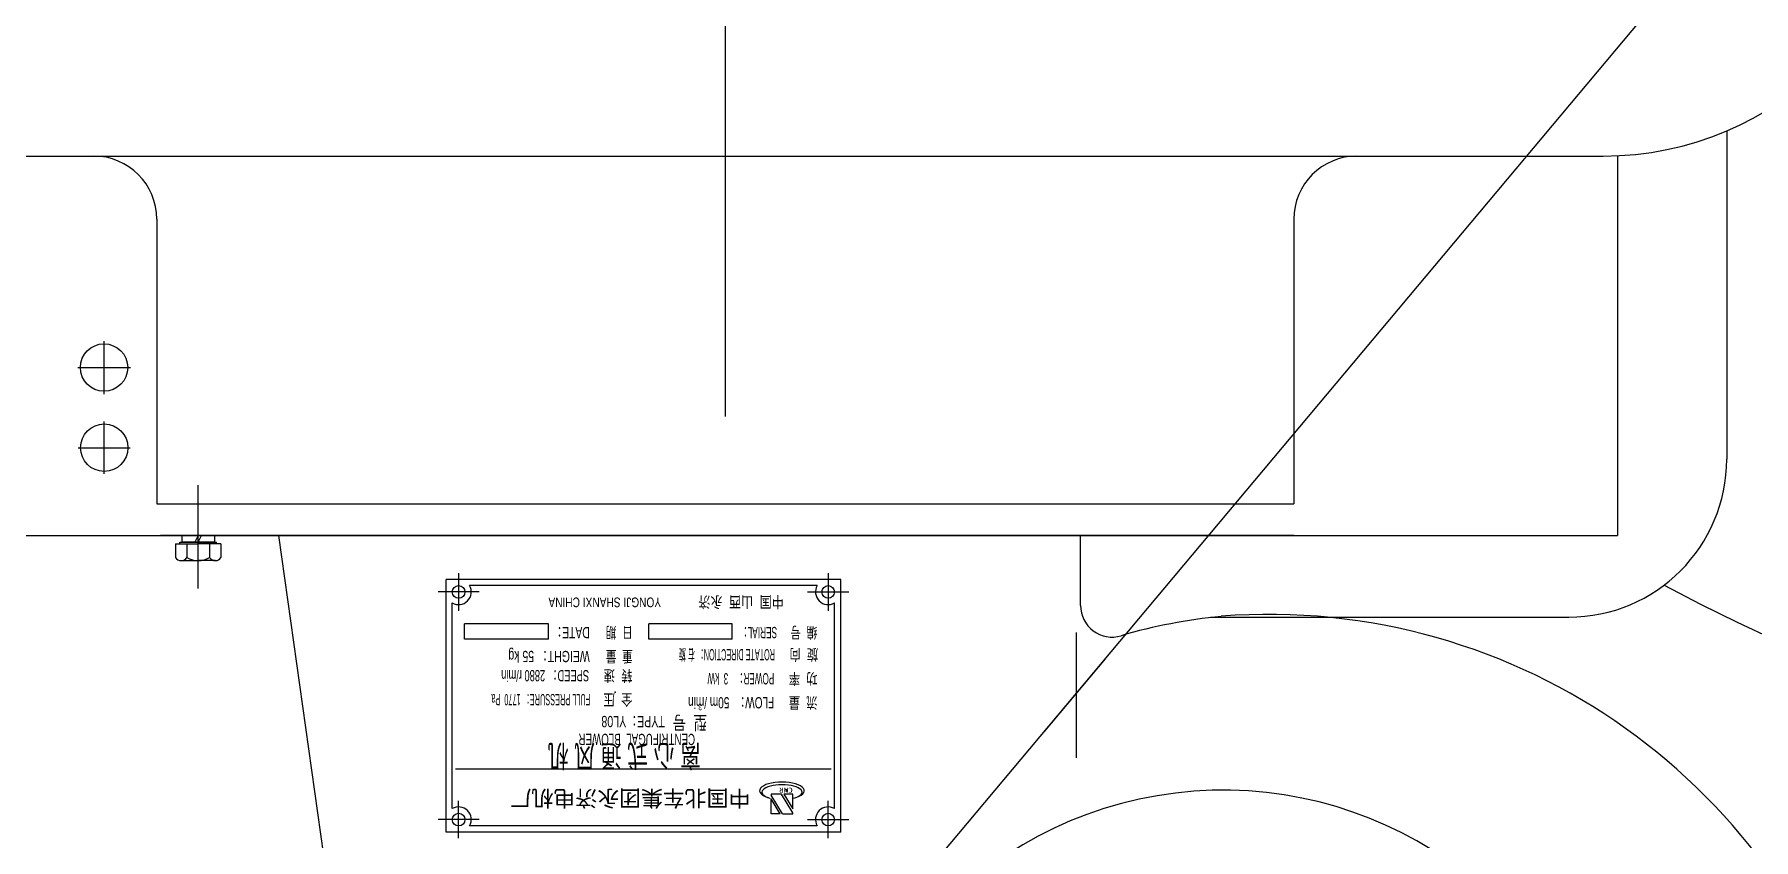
# Model space of a CAD drawing. Header units: millimetres. Extents: x 0 to 29400, y 0 to 20790.
# Drawn here: x 17571 to 18115, y 11588 to 11842 of the extents above; entities that cross this region are included whole.
import ezdxf

# ---------------------------------------------------------------- set-up
doc = ezdxf.new("R2010")
doc.units = ezdxf.units.MM
doc.header["$LTSCALE"] = 700
for name, pattern in [('G', [2, 1.25, -0.25, 0.25, -0.25]), ('PF_CENTER', [20, 12.5, -2.5, 2.5, -2.5]), ('PF_DASHED', [11.25, 7.5, -3.75])]:
    doc.linetypes.add(name, pattern=pattern)
for name, color, linetype in [('01', 7, 'Continuous'), ('010', 6, 'Continuous'), ('05', 142, 'G'), ('08', 1, 'Continuous'), ('LINE_PART', 7, 'Continuous'), ('SMPEN_CENTER', 1, 'PF_CENTER'), ('SMPEN_DASHED', 5, 'PF_DASHED'), ('SMPEN_THICK', 7, 'Continuous')]:
    doc.layers.add(name, color=color, linetype=linetype)
doc.styles.get("Standard").update_dxf_attribs({"font": 'FZYTK.TTF', "width": 0.707})
doc.styles.add('STYLE1', font='SIMFANG.TTF', dxfattribs={"width": 0.8})
doc.styles.add('STYLE2', font='SIMHEI.TTF', dxfattribs={"width": 0.8})
doc.dimstyles.new('INTE', dxfattribs={"dimscale": 70, "dimtxt": 3.5, "dimasz": 3, "dimexe": 3, "dimexo": 0, "dimgap": 1, "dimtad": 1, "dimdec": 0, "dimdsep": 46, "dimtxsty": 'Standard', "dimcen": 0, "dimclrd": 1, "dimclre": 1, "dimclrt": 3, "dimaunit": 1, "dimadec": 0, "dimazin": 0, "dimtfac": 1, "dimtdec": 0, "dimtmove": 0, "dimatfit": 0, "dimfxl": 1, "dimarcsym": 0})

# ---------------------------------------------------------------- blocks, each defined once
blk = doc.blocks.new('*D847')
at = {"layer": '08', "color": 1, "lineweight": -2}
for p, q in [((19345.33, 16880.98), (25222.23, 16880.98)), ((25012.23, 7692.98), (25012.23, 16670.98)), ((14962.64, 7482.98), (25222.23, 7482.98))]:
    blk.add_line(p, q, dxfattribs=at)
at = {"layer": '08', "color": 1}
for points in [[(24977.23, 16670.98), (25047.23, 16670.98), (25012.23, 16880.98)], [(24977.23, 7692.98), (25047.23, 7692.98), (25012.23, 7482.98)]]:
    blk.add_solid(points, dxfattribs=at)
at = {"layer": 'DEFPOINTS', "color": 0}
for p in [(19345.33, 16880.98), (25012.23, 16880.98), (14962.64, 7482.98)]:
    blk.add_point(p, dxfattribs=at)
at = {"layer": '08', "color": 3, "insert": (24783.71, 12181.98), "char_height": 245, "attachment_point": 5, "rotation": 90}
blk.add_mtext('{\\fArial|b0|i0|c204|p34;Внешняя сторона кузова\\Fisocp,intecad|c134;9398}', dxfattribs=at)
blk = doc.blocks.new('*D854')
at = {"layer": '08', "color": 1, "lineweight": -2}
for p, q in [((19030.93, 18159.27), (25718.12, 18159.27)), ((25508.12, 17949.27), (25508.12, 5239.67)), ((15649.92, 5029.67), (25718.12, 5029.67))]:
    blk.add_line(p, q, dxfattribs=at)
at = {"layer": '08', "color": 1}
for points in [[(25473.12, 17949.27), (25543.12, 17949.27), (25508.12, 18159.27)], [(25473.12, 5239.67), (25543.12, 5239.67), (25508.12, 5029.67)]]:
    blk.add_solid(points, dxfattribs=at)
at = {"layer": 'DEFPOINTS', "color": 0}
for p in [(19030.93, 18159.27), (15649.92, 5029.67), (25508.12, 5029.67)]:
    blk.add_point(p, dxfattribs=at)
at = {"layer": '08', "color": 3, "insert": (25315.62, 11594.47), "char_height": 245, "attachment_point": 5, "rotation": 90}
blk.add_mtext('13130', dxfattribs=at)

msp = doc.modelspace()

# ---------------------------------------------------------------- hatches: boundary and pattern name
at = {"layer": '010'}
h = msp.add_hatch(color=256, dxfattribs=at)
h.paths.add_polyline_path([(17808.78, 11602.99), (17808.78, 11602.91), (17809.35, 11603)], flags=16)
h.paths.add_polyline_path([(17809.32, 11603.39), (17808.76, 11603.52), (17808.74, 11603.39)], flags=16)
h.paths.add_polyline_path([(17811.22, 11604.44), (17806.3, 11604.44), (17806.3, 11602.1), (17811.22, 11602.1)], flags=9)

# ---------------------------------------------------------------- linework, layer by layer
for p in [(18072.1, 11803.95), (17507.1, 11683.85)]:
    msp.add_line(p, (18072.1, 11683.85))
at = {"layer": '01', "color": 7, "linetype": 'Continuous'}
for p, q in [((18106.68, 11811.8), (18106.68, 11707.98)), ((17943.28, 11657.98), (18056.68, 11657.98))]:
    msp.add_line(p, q, dxfattribs=at)
at = {"layer": '01'}
for p, q in [((17677.1, 11478.85), (17648.23, 11683.85)), ((17902.1, 11661.68), (17902.1, 11683.85))]:
    msp.add_line(p, q, dxfattribs=at)
for centre in [(17705.17, 11665.94), (17822.17, 11665.94), (17705.17, 11593.94), (17822.17, 11593.94)]:
    msp.add_circle(centre, 2, dxfattribs=at)
for centre, radius, start, end in [((18360.63, 12182.41), 793.75, 282.772, 124.5981), ((18361.1, 12181.98), 582.5, 241.91024, 118.08976), ((17705.17, 11665.94), 4, 240, 30), ((17822.17, 11665.94), 4, 150, 300), ((17912.1, 11661.68), 10, 180, 286.4508), ((17961.66, 11493.85), 165, 95.2159, 106.4508), ((17961.66, 11463.85), 195, 14.7818, 94.4117), ((17947.26, 11478.24), 125, 14.2223, 179.6743), ((17705.17, 11593.94), 4, 330, 120), ((17822.17, 11593.94), 4, 60, 210)]:
    msp.add_arc(centre, radius, start, end, dxfattribs=at)
at = {"layer": '01', "color": 7, "linetype": 'Continuous'}
for centre, radius, start, end in [((18360.63, 12181.98), 781.5, 282.97567, 124.49289), ((18056.68, 11707.98), 50, 270, 0)]:
    msp.add_arc(centre, radius, start, end, dxfattribs=at)
at = {"layer": '010'}
for p, q in [((17807.38, 11601.93), (17804.13, 11601.93)), ((17804.13, 11601.93), (17804.13, 11601.68)), ((17807.69, 11595.71), (17804.13, 11601.68)), ((17807, 11595.71), (17804.13, 11600.53)), ((17804.13, 11595.71), (17804.13, 11600.53)), ((17810.95, 11596.12), (17807.38, 11601.93)), ((17808.13, 11601.93), (17810.95, 11597.38)), ((17810.95, 11601.93), (17808.13, 11601.93)), ((17808.74, 11603.39), (17808.76, 11603.52)), ((17809.32, 11603.39), (17808.74, 11603.39)), ((17808.76, 11603.52), (17809.32, 11603.39)), ((17808.78, 11602.99), (17809.35, 11603)), ((17809.35, 11603), (17808.78, 11602.91)), ((17808.78, 11602.91), (17808.78, 11602.99)), ((17810.95, 11597.38), (17810.95, 11601.93)), ((17807, 11595.71), (17804.13, 11595.71)), ((17807.69, 11595.71), (17810.95, 11595.71)), ((17810.95, 11595.71), (17810.95, 11596.12))]:
    msp.add_line(p, q, dxfattribs=at)
at = {"layer": '05', "color": 142, "linetype": 'G'}
msp.add_line((17789.6, 12596.46), (17789.6, 11675.45), dxfattribs=at)
at = {"layer": '05'}
for p, q in [((17789.6, 12572.25), (17789.6, 11791.44)), ((17764.89, 11472.01), (18360.63, 12181.98)), ((17622.73, 11667.01), (17622.73, 11699.73)), ((17705.17, 11671.88), (17705.17, 11660.01)), ((17822.17, 11671.88), (17822.17, 11660.01)), ((17711.67, 11665.94), (17698.66, 11665.94)), ((17815.66, 11665.94), (17828.67, 11665.94)), ((17900.67, 11653.15), (17900.67, 11613.43)), ((17909.85, 11644.77), (17890.57, 11621.79)), ((17705.17, 11588.01), (17705.17, 11599.88)), ((17822.17, 11588.01), (17822.17, 11599.88)), ((17711.67, 11593.94), (17698.66, 11593.94)), ((17815.66, 11593.94), (17828.67, 11593.94))]:
    msp.add_line(p, q, dxfattribs=at)
at = {"layer": '05', "color": 4, "linetype": 'G'}
msp.add_arc((18361.1, 12181.98), 647, 248.42497, 125.91464, dxfattribs=at)
at = {"layer": '08'}
msp.add_point((17754.73, 11634.3), dxfattribs=at)
at = {"layer": 'DEFPOINTS', "color": 0, "linetype": 'ByBlock'}
for p in [(17701.17, 11634.54), (17703.51, 11634.54), (17823.17, 11609.94), (17826.17, 11589.94), (17826.17, 11589.94)]:
    msp.add_point(p, dxfattribs=at)
at = {"layer": 'LINE_PART'}
for p, q in [((17617.63, 11681.75), (17617.63, 11683.85)), ((17617.63, 11683.85), (17627.83, 11683.85)), ((17622.73, 11683.85), (17621.67, 11681.75)), ((17622.73, 11681.75), (17623.78, 11683.85)), ((17627.83, 11683.85), (17627.83, 11681.75)), ((17615.54, 11681.15), (17622.73, 11681.15)), ((17615.54, 11681.15), (17615.54, 11676.86)), ((17616.93, 11681.75), (17628.53, 11681.75)), ((17616.93, 11681.15), (17616.93, 11681.75)), ((17627.83, 11681.75), (17617.63, 11681.75)), ((17619.13, 11681.15), (17619.13, 11676.86)), ((17629.92, 11681.15), (17622.73, 11681.15)), ((17626.32, 11681.15), (17626.32, 11676.86)), ((17628.53, 11681.15), (17628.53, 11681.75)), ((17629.92, 11681.15), (17629.92, 11676.86)), ((17617.33, 11675.85), (17622.73, 11675.85)), ((17628.12, 11675.85), (17622.73, 11675.85))]:
    msp.add_line(p, q, dxfattribs=at)
for centre, radius, start, end in [((17617.33, 11677.95), 2.1, 211.1245, 328.8755), ((17622.73, 11682.72), 6.88, 238.4851, 301.5149), ((17628.12, 11677.95), 2.1, 211.1245, 328.8755)]:
    msp.add_arc(centre, radius, start, end, dxfattribs=at)
for p in [(17622.73, 11683.85), (17622.73, 11681.75)]:
    msp.add_point(p, dxfattribs=at)
at = {"layer": 'SMPEN_CENTER'}
for p, q in [((17592.9, 11728.69), (17592.9, 11745.19)), ((17592.95, 11728.57), (17592.95, 11745.32)), ((17584.57, 11736.94), (17601.32, 11736.94)), ((17584.65, 11736.94), (17601.15, 11736.94)), ((17592.95, 11703.34), (17592.95, 11719.84)), ((17592.95, 11703.98), (17592.95, 11719.21)), ((17584.7, 11711.59), (17601.2, 11711.59)), ((17585.33, 11711.59), (17600.56, 11711.59))]:
    msp.add_line(p, q, dxfattribs=at)
at = {"layer": 'SMPEN_DASHED'}
msp.add_line((17776.99, 11668.12), (17810.21, 11668.12), dxfattribs=at)
at = {"layer": 'SMPEN_THICK'}
for p, q in [((17511.6, 11803.85), (18067.6, 11803.85)), ((17609.6, 11783.85), (17609.6, 11693.85)), ((17969.6, 11783.85), (17969.6, 11693.85)), ((17609.6, 11693.85), (17969.6, 11693.85)), ((17969.6, 11683.85), (17610.73, 11683.85)), ((17701.17, 11589.94), (17701.17, 11669.94)), ((17826.17, 11669.94), (17701.17, 11669.94)), ((17818.7, 11667.94), (17708.63, 11667.94)), ((17826.17, 11589.94), (17826.17, 11669.94)), ((17703.17, 11597.41), (17703.17, 11662.48)), ((17824.17, 11597.41), (17824.17, 11662.48)), ((17733.62, 11655.9), (17706.98, 11655.9)), ((17706.98, 11650.99), (17706.98, 11655.9)), ((17733.62, 11650.99), (17733.62, 11655.9)), ((17765.35, 11650.99), (17765.35, 11655.9)), ((17791.77, 11655.9), (17765.35, 11655.9)), ((17791.77, 11650.99), (17791.77, 11655.9)), ((17733.62, 11650.99), (17706.98, 11650.99)), ((17791.77, 11650.99), (17765.35, 11650.99)), ((17823.17, 11609.94), (17704.17, 11609.94)), ((17826.17, 11589.94), (17701.17, 11589.94)), ((17818.7, 11591.94), (17708.63, 11591.94))]:
    msp.add_line(p, q, dxfattribs=at)
for centre in [(17592.9, 11736.94), (17592.95, 11711.59)]:
    msp.add_circle(centre, 7.5, dxfattribs=at)
for centre, radius, start, end in [((18067.6, 11903.85), 100, 270, 0), ((17589.6, 11783.85), 20, 360, 90), ((17989.6, 11783.85), 20, 90, 180)]:
    msp.add_arc(centre, radius, start, end, dxfattribs=at)
for centre, major_axis, ratio, start_param, end_param in [((17807.55, 11603.06), (7.08, 0), 0.390059, -1.018227, 4.146194), ((17807.55, 11602.61), (6.34, 0), 0.370244, -0.943319, 4.070557)]:
    msp.add_ellipse(centre, major_axis=major_axis, ratio=ratio, start_param=start_param, end_param=end_param, dxfattribs=at)

# ---------------------------------------------------------------- texts
at = {"layer": '01'}
for s, height, width, p in [('  YONGJI SHANXI CHINA', 3.0476, 0.7875, (17771.05, 11664.19)), ('中国  山西  永济   ', 3.5556, 0.7875, (17808.14, 11664.56)), ('DATE：', 3.556, 0.689063, (17746.68, 11654.88)), ('日  期', 3.556, 0.689063, (17760.3, 11654.88)), ('SERIAL：', 3.556, 0.55125, (17805.99, 11654.88)), ('编  号', 3.556, 0.689063, (17818.72, 11654.88)), ('WEIGHT： 55 kg', 3.5556, 0.7, (17746.68, 11647.31)), ('重  量', 3.556, 0.689063, (17760.3, 11647.31)), ('ROTATE DIRECTION： 右 旋', 3.5556, 0.442969, (17805.32, 11647.86)), ('旋  向', 3.556, 0.738281, (17819.03, 11647.86)), ('SPEED： 2880 r/min', 3.5556, 0.62, (17746.47, 11641.23)), ('转  速', 3.556, 0.738281, (17760.18, 11641.23)), ('POWER：   3  kW', 3.5556, 0.541406, (17805.1, 11640.26)), ('功  率', 3.556, 0.738281, (17818.81, 11640.26)), ('FULL PRESSURE： 1770  Pa', 3.5556, 0.45, (17746.83, 11633.66)), ('全  压', 3.556, 0.738281, (17760.18, 11633.66)), ('流  量', 3.556, 0.738281, (17818.81, 11632.68)), ('FLOW：  50m /min', 3.5556, 0.669375, (17805.1, 11632.68)), ('3', 1.9, 0.689063, (17782.27, 11630.45)), ('TYPE：YL08', 3.556, 0.70875, (17770.48, 11626.73)), ('型  号', 4.267, 0.738281, (17783.83, 11626.73)), ('离 心 式 通 风 机', 7, 0.689063, (17781.87, 11617.57)), ('CENTRIFUGAL  BLOWER', 3.5556, 0.65, (17780.03, 11621.07))]:
    msp.add_text(s, height=height, rotation=180, dxfattribs=dict(at, width=width)).set_placement(p)
at = {"layer": '010', "style": 'STYLE1', "width": 1.3}
msp.add_text('CNR', height=1.626, rotation=180, dxfattribs=at).set_placement((17810.96, 11604.05))
at = {"layer": 'SMPEN_THICK', "style": 'STYLE2'}
msp.add_text('中国北车集团永济电机厂', height=5.076, rotation=180, dxfattribs=at).set_placement((17797.52, 11603.22))

# ---------------------------------------------------------------- dimensions: what is measured, and where the dimension line sits
at = {"layer": '08'}
dim = msp.add_linear_dim(base=(25508.12, 5029.67), p1=(19030.93, 18159.27), p2=(15649.92, 5029.67), angle=90, dimstyle='INTE', dxfattribs=at)
dim.commit()
dim.dimension.update_dxf_attribs({"geometry": '*D854', "text_midpoint": (25508.12, 11594.47), "dimtype": 160})
dim = msp.add_linear_dim(base=(25012.23, 16880.98), p1=(14962.64, 7482.98), p2=(19345.33, 16880.98), angle=90, text='{\\fArial|b0|i0|c204|p34;Внешняя сторона кузова\\Fisocp,intecad|c134;<>}', dimstyle='INTE', dxfattribs=at)
dim.commit()
dim.dimension.update_dxf_attribs({"geometry": '*D847', "text_midpoint": (24783.71, 12181.98)})

doc.saveas('drawing.dxf')
